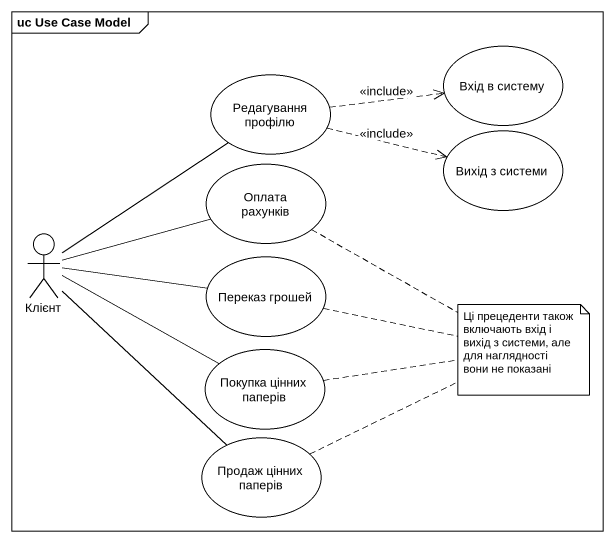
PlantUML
@startuml
mainframe uc Use Case Model
usecase "Редагування профілю" as Редагування_профілю
usecase "Вхід в систему" as Вхід_в_систему
usecase "Оплата рахунків" as Оплата_рахунків
usecase "Вихід з системи" as Вихід_з_системи
actor Клієнт
usecase "Переказ грошей" as Переказ_грошей
usecase "Покупка цінних паперів" as Покупка_цінних_паперів
usecase "Продаж цінних паперів" as Продаж_цінних_паперів
Редагування_профілю .right.> Вхід_в_систему : <<include>>
Редагування_профілю .right.> Вихід_з_системи : <<include>>
Клієнт -up- Редагування_профілю
Клієнт -right- Оплата_рахунків
Клієнт -right- Переказ_грошей
Клієнт -right- Покупка_цінних_паперів
Клієнт -- Продаж_цінних_паперів
note as N1
  Ці прецеденти також включають вхід і вихід з системи, але для наглядності вони не показані
end note
N1 .. Оплата_рахунків
N1 .. Переказ_грошей
N1 .. Покупка_цінних_паперів
N1 .. Продаж_цінних_паперів
@enduml
